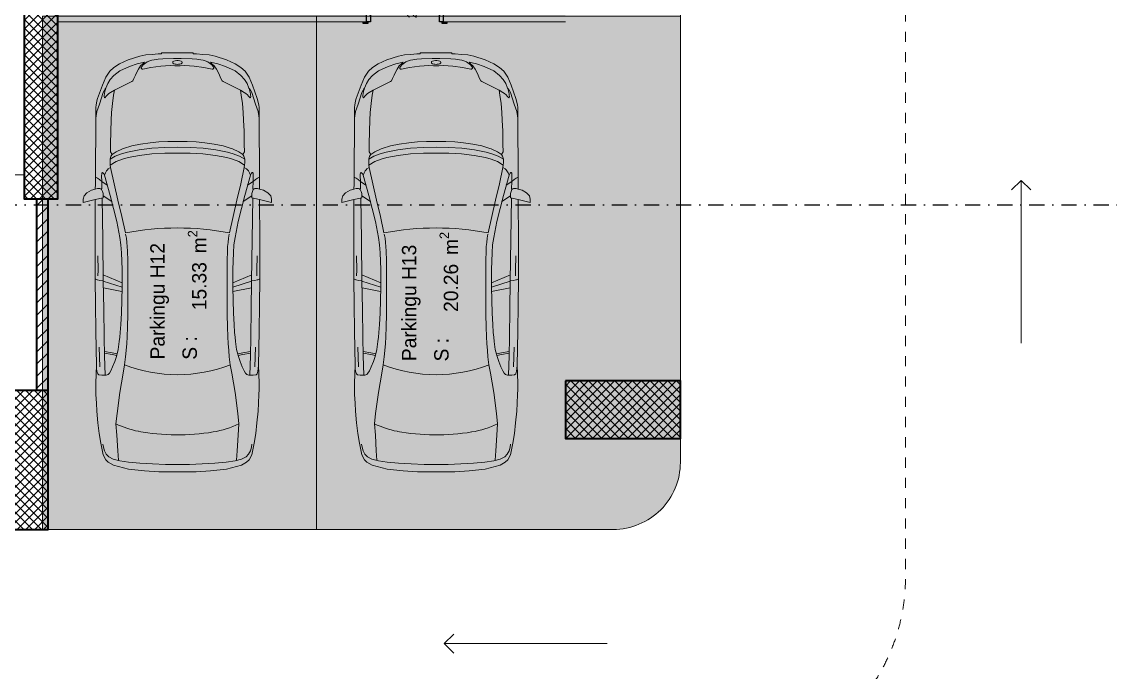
# Model space of a CAD drawing. Header units: millimetres. Extents: x 635850 to 824661, y -5878409 to -5774454.
# Drawn here: x 756214 to 767576, y -5848811 to -5842020 of the extents above; entities that cross this region are included whole.
import ezdxf
from ezdxf.enums import TextEntityAlignment as Align

# ---------------------------------------------------------------- set-up
doc = ezdxf.new("R2010")
doc.units = ezdxf.units.MM
doc.header["$MEASUREMENT"] = 0
doc.linetypes.add('Dashed', pattern=[211.666667, 105.833333, -105.833333])
doc.linetypes.add('Dot & Dashed', pattern=[335.138881, 158.75, -88.194444, 0, -88.194437])
for name, color, linetype, lineweight, true_color in [('2D Drafting - General_Pen_No__102', 7, 'Continuous', 13, 0xcccccc), ('A - Ndertesa 1 - Vija e prejes _Pen_No__48', 7, 'Continuous', 25, 0xa80f02), ('A - Ndertesa 4 - Veturat_Pen_No__102', 7, 'Continuous', 13, 0xcccccc), ('A - Ndertesa 8 - Zonat_Pen_No__94', 7, 'Continuous', 13, 0xe4ad2c), ('A - Ndertesa 8 -Muret K.Zjarrit_Pen_No__102', 7, 'Continuous', 13, 0xcccccc), ('A - Ndertesa 8 -Muret_Pen_No__88', 7, 'Continuous', 20, 0xfd4435), ('A - Ndertesa 8 -Veturat_Pen_No__102', 7, 'Continuous', 13, 0xcccccc), ('A - Situacioni_Pen_No__102', 7, 'Continuous', 13, 0xcccccc), ('ARCHICAD Door Markers_Pen_No__112', 7, 'Continuous', 13, 0xd5aaaa)]:
    doc.layers.add(name, color=color, linetype=linetype, lineweight=lineweight, true_color=true_color)
for name, color, linetype in [('A - Ndertesa 1 - Vija e prejes', 7, 'Continuous'), ('A - Ndertesa 8 - Zonat', 7, 'Continuous'), ('A - Ndertesa 8 -Muret', 7, 'Continuous'), ('A - Ndertesa 8 -Muret K.Zjarrit', 7, 'Continuous'), ('A - Ndertesa 8 -Shtyllat', 7, 'Continuous'), ('A - Situacioni', 7, 'Continuous'), ('ARCHICAD Doors', 7, 'Continuous')]:
    doc.layers.add(name, color=color, linetype=linetype)
for name, color, linetype, lineweight in [('A - Ndertesa 8 -Muret K.Zjarrit_Pen_No__101', 252, 'Continuous', 13), ('A - Ndertesa 8 -Muret_Pen_No__22', 8, 'Continuous', 35), ('A - Ndertesa 8 -Shtyllat_Pen_No__101', 252, 'Continuous', 13), ('A - Ndertesa 8 -Shtyllat_Pen_No__22', 8, 'Continuous', 35), ('A - Situacioni_Pen_No__101', 252, 'Continuous', 13), ('ARCHICAD Doors_Pen_No__101', 252, 'Continuous', 13), ('ARCHICAD Doors_Pen_No__42', 8, 'Continuous', 25), ('ARCHICAD Zone Stamps_Pen_No__101', 252, 'Continuous', 13)]:
    doc.layers.add(name, color=color, linetype=linetype, lineweight=lineweight)
doc.styles.add('GENERATED_STYLE_1', font='GOTHIC.TTF')
pattern_1 = [(45, (664183.82, -5827429.525), (-45.96194, 45.96194), []), (135, (664183.82, -5827429.525), (45.96194, 45.96194), [])]

# ---------------------------------------------------------------- blocks, each defined once
blk = doc.blocks.new('Parkingu H12__59', base_point=(757859, -5844831))
at = {"layer": 'A - Ndertesa 8 - Zonat_Pen_No__94', "linetype": 'Continuous', "lineweight": 0, "true_color": 0xffffff}
blk.add_hatch(color=7, dxfattribs=at).paths.add_polyline_path([(756429, -5841960), (756429, -5847320), (759289, -5847320), (759289, -5841960)])
at = {"layer": 'ARCHICAD Zone Stamps_Pen_No__101', "color": 252, "lineweight": 13, "insert": (757948, -5845031), "char_height": 150, "attachment_point": 1, "rotation": 90, "style": 'GENERATED_STYLE_1'}
blk.add_mtext('\\A1;{\\pql;\\pt0,5050;\\fCentury Gothic|b0|i0|c0|p34;15.33\\fCentury Gothic|b0|i0|c0|p34;\\A1{\\H.66x;\\S^  ;}\\fCentury Gothic|b0|i0|c0|p34; m\\fCentury Gothic|b0|i0|c0|p34;\\A1{\\H.66x;\\S2^  ;}}', dxfattribs=at)
at = {"layer": 'ARCHICAD Zone Stamps_Pen_No__101', "color": 252, "lineweight": 13, "style": 'GENERATED_STYLE_1'}
for tag, p in [('DUMMY_849', (757556, -5844171)), ('calculatedAreaCode', (757892, -5845548)), ('ROOM_NAME', (757556, -5845545))]:
    blk.add_attdef(tag, text='', height=150, rotation=90, dxfattribs=at).set_placement(p, align=Align.TOP_LEFT)
blk = doc.blocks.new('Parkingu H13__60', base_point=(760485, -5844849))
at = {"layer": 'A - Ndertesa 8 - Zonat_Pen_No__94', "linetype": 'Continuous', "lineweight": 0, "true_color": 0xffffff}
blk.add_hatch(color=7, dxfattribs=at).paths.add_polyline_path([(759289, -5841960), (759289, -5847320), (762389, -5847320, 0.414214), (763089, -5846620), (763089, -5841960)])
at = {"layer": 'ARCHICAD Zone Stamps_Pen_No__101', "color": 252, "lineweight": 13, "insert": (760575, -5845049), "char_height": 150, "attachment_point": 1, "rotation": 90, "style": 'GENERATED_STYLE_1'}
blk.add_mtext('\\A1;{\\pql;\\pt0,5050;\\fCentury Gothic|b0|i0|c0|p34;20.26\\fCentury Gothic|b0|i0|c0|p34;\\A1{\\H.66x;\\S^  ;}\\fCentury Gothic|b0|i0|c0|p34; m\\fCentury Gothic|b0|i0|c0|p34;\\A1{\\H.66x;\\S2^  ;}}', dxfattribs=at)
at = {"layer": 'ARCHICAD Zone Stamps_Pen_No__101', "color": 252, "lineweight": 13, "style": 'GENERATED_STYLE_1'}
for tag, p in [('DUMMY_849', (760182, -5844188)), ('calculatedAreaCode', (760519, -5845566)), ('ROOM_NAME', (760182, -5845563))]:
    blk.add_attdef(tag, text='', height=150, rotation=90, dxfattribs=at).set_placement(p, align=Align.TOP_LEFT)
blk = doc.blocks.new('Wall_284', base_point=(756489, -5843869))
at = {"layer": 'A - Ndertesa 8 -Muret_Pen_No__88', "linetype": 'Continuous', "lineweight": 20, "true_color": 0xfd4435}
h = blk.add_hatch(dxfattribs=at)
h.set_pattern_fill('Masonry_Block', color=20, style=0, pattern_type=2)
h.set_pattern_definition([(45, (664183.82, -5827429.525), (-63.63961, 63.63961), [])])
h.paths.add_polyline_path([(756369, -5845870), (756489, -5845870), (756489, -5843869), (756369, -5843869)])
at = {"layer": 'A - Ndertesa 8 -Muret_Pen_No__22', "color": 8, "linetype": 'Continuous', "lineweight": 35, "flags": 128}
for points in [[(756369, -5843869), (756369, -5845870)], [(756369, -5843869), (756489, -5843869)], [(756489, -5845870), (756489, -5843869)]]:
    blk.add_lwpolyline(points, dxfattribs=at)
blk = doc.blocks.new('Door 25_5')
at = {"layer": 'ARCHICAD Doors_Pen_No__101', "color": 252, "linetype": 'Continuous', "lineweight": 13}
for p, q in [((-400, 5), (-437, 5)), ((-400, 5), (-437, 5)), ((-400, 0), (-400, 5)), ((-400, 0), (-400, 5)), ((-400, -115), (-400, 0)), ((-400, -115), (-400, 0)), ((400, 0), (400, 5)), ((400, 0), (400, 5)), ((400, 5), (437, 5)), ((400, 5), (437, 5)), ((400, -115), (400, 0)), ((400, -115), (400, 0)), ((-400, -115), (-437, -115)), ((-400, -115), (-437, -115)), ((400, -115), (437, -115)), ((400, -115), (437, -115))]:
    blk.add_line(p, q, dxfattribs=at)
at = {"layer": 'ARCHICAD Doors_Pen_No__42', "color": 8, "linetype": 'Continuous', "lineweight": 25}
for p, q in [((-182, 498), (-154, 526)), ((344, -28), (-182, 498)), ((-154, 526), (372, 0)), ((-387, 24), (-437, 24)), ((-437, 24), (-437, 5)), ((-437, 5), (-387, 5)), ((-375, 5), (-400, 5)), ((-400, 5), (-400, 0)), ((-400, 0), (-375, 0)), ((-372, 0), (-400, 0)), ((-400, 0), (-400, -115)), ((-387, 5), (-387, 24)), ((-375, 0), (-375, 5)), ((-372, -40), (-372, 0)), ((372, 0), (344, -28)), ((400, 0), (372, 0)), ((372, 0), (372, -40)), ((400, 5), (375, 5)), ((375, 5), (375, 0)), ((375, 0), (400, 0)), ((437, 24), (387, 24)), ((387, 24), (387, 5)), ((387, 5), (437, 5)), ((400, 0), (400, 5)), ((400, -115), (400, 0)), ((437, 5), (437, 24)), ((-360, -40), (-372, -40)), ((-360, -115), (-360, -40)), ((372, -40), (360, -40)), ((360, -40), (360, -115)), ((-387, -115), (-437, -115)), ((-437, -115), (-437, -134)), ((-437, -134), (-387, -134)), ((-400, -115), (-360, -115)), ((-387, -134), (-387, -115)), ((360, -115), (400, -115)), ((437, -115), (387, -115)), ((387, -115), (387, -134)), ((387, -134), (437, -134)), ((437, -134), (437, -115))]:
    blk.add_line(p, q, dxfattribs=at)
blk.add_arc((372, 0), 744, 135, 180, dxfattribs=at)
blk = doc.blocks.new('D Marker 25_20')
at = {"layer": 'ARCHICAD Door Markers_Pen_No__112', "color": 9, "lineweight": 13, "true_color": 0xd5aaaa, "char_height": 100, "attachment_point": 7, "rotation": 90, "style": 'GENERATED_STYLE_1'}
for s, insert in [('\\A1;{\\pql;\\pt0;\\fCentury Gothic|b0|i0|c0|p34;80\\fCentury Gothic|b0|i0|c0|p34;\\A1{\\H.66x;\\S^  ;}\\fCentury Gothic|b0|i0|c0|p34;\\fCentury Gothic|b0|i0|c0|p34;}', (-47, -6)), ('\\A1;{\\pql;\\pt0;\\fCentury Gothic|b0|i0|c0|p34;215\\fCentury Gothic|b0|i0|c0|p34;\\A1{\\H.66x;\\S^  ;}\\fCentury Gothic|b0|i0|c0|p34;\\fCentury Gothic|b0|i0|c0|p34;}', (153, -84))]:
    blk.add_mtext(s, dxfattribs=dict(at, insert=insert))
blk = doc.blocks.new('Wall_309', base_point=(756489, -5842020))
at = {"layer": 'A - Ndertesa 8 -Muret K.Zjarrit_Pen_No__102', "linetype": 'Continuous', "lineweight": 0, "true_color": 0xcccccc}
for points in [[(756589, -5841900), (756589, -5842020), (759814, -5842020), (759814, -5841900)], [(760614, -5842020), (761889, -5842020), (761889, -5841900), (760614, -5841900)]]:
    blk.add_hatch(color=254, dxfattribs=at).paths.add_polyline_path(points)
at = {"layer": 'A - Ndertesa 8 -Muret K.Zjarrit_Pen_No__101', "color": 252, "linetype": 'Continuous', "lineweight": 13}
for p, q in [((759814, -5841900), (759777, -5841900)), ((759814, -5841905), (759814, -5841900)), ((759814, -5842020), (759814, -5841905)), ((760614, -5841900), (760651, -5841900)), ((760614, -5841905), (760614, -5841900)), ((760614, -5842020), (760614, -5841905)), ((759814, -5842020), (759777, -5842020)), ((760614, -5842020), (760651, -5842020))]:
    blk.add_line(p, q, dxfattribs=at)
at = {"layer": 'A - Ndertesa 8 -Muret K.Zjarrit_Pen_No__101', "color": 252, "linetype": 'Continuous', "lineweight": 13, "flags": 128}
for points in [[(759494, -5841900), (756589, -5841900)], [(759814, -5841900), (759614, -5841900)], [(761889, -5841900), (760614, -5841900)], [(756589, -5842020), (759814, -5842020)], [(760614, -5842020), (761889, -5842020)]]:
    blk.add_lwpolyline(points, dxfattribs=at)
at = {"layer": 'ARCHICAD Door Markers_Pen_No__112', "color": 9, "lineweight": 13, "true_color": 0xd5aaaa}
blk.add_blockref('D Marker 25_20', (760214, -5841900), dxfattribs=at)
at = {"layer": 'ARCHICAD Doors', "color": 21, "linetype": 'Continuous', "lineweight": 18, "true_color": 0xff9955, "xscale": -1, "zscale": 1000}
blk.add_blockref('Door 25_5', (760214, -5841905), dxfattribs=at)
blk = doc.blocks.new('Column_319', base_point=(756414, -5842219))
at = {"layer": 'A - Ndertesa 8 -Shtyllat_Pen_No__101', "linetype": 'Continuous', "lineweight": 13}
h = blk.add_hatch(dxfattribs=at)
h.set_pattern_fill('Concrete_Block', color=252, style=0, pattern_type=2)
h.set_pattern_definition(pattern_1)
h.paths.add_polyline_path([(756589, -5840569), (756239, -5840569), (756239, -5843869), (756589, -5843869)])
at = {"layer": 'A - Ndertesa 8 -Shtyllat_Pen_No__22', "color": 8, "linetype": 'Continuous', "lineweight": 35, "flags": 128}
blk.add_lwpolyline([(756589, -5840569), (756239, -5840569), (756239, -5843869), (756589, -5843869)], close=True, dxfattribs=at)
blk = doc.blocks.new('Column_322', base_point=(756289, -5846595))
at = {"layer": 'A - Ndertesa 8 -Shtyllat_Pen_No__101', "linetype": 'Continuous', "lineweight": 13}
h = blk.add_hatch(dxfattribs=at)
h.set_pattern_fill('Concrete_Block', color=252, style=0, pattern_type=2)
h.set_pattern_definition(pattern_1)
h.paths.add_polyline_path([(756089, -5847320), (756489, -5847320), (756489, -5845870), (756089, -5845870)])
at = {"layer": 'A - Ndertesa 8 -Shtyllat_Pen_No__22', "color": 8, "linetype": 'Continuous', "lineweight": 35, "flags": 128}
blk.add_lwpolyline([(756089, -5847320), (756489, -5847320), (756489, -5845870), (756089, -5845870)], close=True, dxfattribs=at)
blk = doc.blocks.new('Column_327', base_point=(762489, -5846070))
at = {"layer": 'A - Ndertesa 8 -Shtyllat_Pen_No__101', "linetype": 'Continuous', "lineweight": 13}
h = blk.add_hatch(dxfattribs=at)
h.set_pattern_fill('Concrete_Block', color=252, style=0, pattern_type=2)
h.set_pattern_definition(pattern_1)
h.paths.add_polyline_path([(761889, -5845770), (761889, -5846370), (763089, -5846370), (763089, -5845770)])
at = {"layer": 'A - Ndertesa 8 -Shtyllat_Pen_No__22', "color": 8, "linetype": 'Continuous', "lineweight": 35, "flags": 128}
blk.add_lwpolyline([(761889, -5845770), (761889, -5846370), (763089, -5846370), (763089, -5845770)], close=True, dxfattribs=at)
blk = doc.blocks.new('Car 05 25_3')
at = {"layer": 'A - Ndertesa 4 - Veturat_Pen_No__102', "color": 254, "linetype": 'Continuous', "lineweight": 13, "true_color": 0xcccccc}
for p, q in [((125, 791), (129, 820)), ((129, 820), (139, 832)), ((139, 832), (165, 840)), ((165, 840), (195, 844)), ((195, 844), (231, 846)), ((211, 809), (418, 816)), ((1115, 809), (1109, 774)), ((1120, 833), (1115, 809)), ((1121, 838), (1120, 836)), ((1120, 836), (1120, 833)), ((1130, 859), (1121, 838)), ((1163, 830), (1220, 829)), ((1220, 829), (1370, 831)), ((1958, 858), (1977, 777)), ((2063, 792), (2070, 800)), ((2075, 836), (2068, 858)), ((2070, 800), (2075, 809)), ((2075, 809), (2075, 836)), ((2148, 790), (2167, 814)), ((2167, 814), (2182, 834)), ((2182, 834), (2193, 856)), ((2808, 853), (2877, 843)), ((2877, 843), (2954, 814)), ((2904, 833), (2905, 833)), ((2954, 814), (3076, 775)), ((-729, 716), (-751, 670)), ((-701, 743), (-729, 716)), ((-665, 761), (-701, 743)), ((-627, 772), (-665, 761)), ((-595, 778), (-627, 772)), ((126, 744), (125, 791)), ((327, 762), (125, 756)), ((132, 723), (126, 744)), ((147, 711), (132, 723)), ((171, 697), (147, 711)), ((213, 677), (171, 697)), ((522, 765), (327, 762)), ((339, 683), (330, 634)), ((355, 762), (339, 683)), ((357, 683), (347, 629)), ((373, 763), (357, 683)), ((814, 769), (522, 765)), ((1109, 774), (814, 769)), ((1036, 773), (997, 579)), ((1042, 578), (1108, 774)), ((1173, 775), (1090, 578)), ((1109, 774), (1538, 780)), ((1538, 780), (1975, 786)), ((2000, 702), (1730, 634)), ((1939, 686), (1996, 777)), ((1977, 777), (2020, 777)), ((2000, 702), (2214, 763)), ((2020, 777), (2044, 783)), ((2044, 783), (2063, 792)), ((2069, 788), (2065, 794)), ((2069, 788), (2148, 790)), ((2107, 732), (2148, 790)), ((2122, 660), (2294, 698)), ((2148, 790), (2206, 792)), ((2206, 792), (2227, 791)), ((2227, 770), (2214, 763)), ((2214, 763), (2238, 752)), ((2227, 791), (2233, 790)), ((2234, 774), (2227, 770)), ((2233, 790), (2238, 787)), ((2238, 777), (2234, 774)), ((2241, 784), (2238, 787)), ((2238, 777), (2241, 781)), ((2238, 752), (2259, 740)), ((2241, 781), (2241, 784)), ((2259, 740), (2269, 731)), ((2269, 731), (2279, 722)), ((2279, 722), (2294, 698)), ((2294, 698), (2317, 701)), ((2294, 698), (2294, 698)), ((2317, 701), (2346, 703)), ((2355, 640), (2317, 701)), ((2346, 703), (2379, 702)), ((2410, 649), (2379, 702)), ((2379, 702), (2411, 694)), ((2411, 694), (2411, 694)), ((2429, 682), (2411, 694)), ((2429, 682), (2457, 700)), ((2457, 700), (2535, 698)), ((2535, 698), (2535, 698)), ((2535, 698), (2673, 696)), ((2673, 696), (2787, 691)), ((2787, 691), (2868, 687)), ((2868, 687), (2960, 679)), ((2960, 679), (2868, 687)), ((3022, 758), (3024, 762)), ((3024, 754), (3022, 758)), ((3024, 762), (3035, 765)), ((3038, 743), (3024, 754)), ((3035, 765), (3047, 764)), ((3051, 731), (3038, 743)), ((3047, 764), (3061, 763)), ((3065, 715), (3051, 731)), ((3061, 763), (3090, 757)), ((3077, 698), (3065, 715)), ((3100, 763), (3076, 775)), ((3100, 657), (3077, 698)), ((3090, 757), (3108, 751)), ((3114, 753), (3100, 763)), ((3108, 751), (3123, 746)), ((3123, 746), (3114, 753)), ((3170, 727), (3123, 746)), ((3212, 701), (3170, 727)), ((3254, 663), (3212, 701)), ((-768, 602), (-783, 510)), ((-768, 602), (-751, 670)), ((-764, 617), (-666, 624)), ((-666, 624), (-501, 634)), ((-501, 634), (-383, 642)), ((-383, 642), (-274, 631)), ((-274, 631), (-56, 601)), ((-56, 601), (146, 567)), ((266, 655), (213, 677)), ((319, 636), (266, 655)), ((393, 618), (319, 636)), ((475, 607), (393, 618)), ((521, 602), (475, 607)), ((570, 597), (521, 602)), ((653, 591), (570, 597)), ((773, 585), (653, 591)), ((907, 580), (773, 585)), ((1042, 578), (907, 580)), ((1228, 578), (1042, 578)), ((1316, 580), (1228, 578)), ((1403, 584), (1316, 580)), ((1484, 590), (1403, 584)), ((1562, 601), (1484, 590)), ((1730, 634), (1562, 601)), ((1611, 544), (1780, 582)), ((1780, 582), (1953, 621)), ((1953, 621), (2122, 660)), ((2380, 575), (2355, 640)), ((2397, 514), (2380, 575)), ((2436, 583), (2410, 649)), ((2429, 682), (2429, 682)), ((2429, 682), (2457, 640)), ((2454, 522), (2436, 583)), ((2457, 640), (2487, 574)), ((2487, 574), (2492, 562)), ((2960, 679), (3047, 666)), ((3047, 666), (3100, 657)), ((3153, 554), (3100, 657)), ((3302, 603), (3254, 663)), ((3302, 603), (3346, 501)), ((-783, 510), (-795, 391)), ((146, 567), (233, 552)), ((233, 552), (315, 541)), ((315, 541), (384, 535)), ((384, 535), (454, 530)), ((454, 530), (526, 526)), ((526, 526), (628, 522)), ((628, 522), (757, 518)), ((757, 518), (1323, 518)), ((1323, 518), (1420, 522)), ((1420, 522), (1467, 524)), ((1467, 524), (1511, 528)), ((1511, 528), (1554, 533)), ((1554, 533), (1597, 541)), ((1597, 541), (1597, 541)), ((2419, 396), (2397, 514)), ((2478, 401), (2454, 522)), ((2492, 562), (2518, 477)), ((2518, 477), (2538, 384)), ((3190, 476), (3153, 554)), ((3199, 467), (3190, 476)), ((3221, 454), (3199, 467)), ((3346, 501), (3374, 420)), ((-795, 391), (-802, 259)), ((2434, 266), (2419, 396)), ((2494, 269), (2478, 401)), ((2538, 384), (2551, 286)), ((3256, 439), (3221, 454)), ((3288, 425), (3256, 439)), ((3319, 408), (3288, 425)), ((3353, 384), (3319, 408)), ((3325, 377), (3321, 370)), ((3321, 370), (3321, 362)), ((3321, 362), (3338, 277)), ((3328, 380), (3325, 377)), ((3338, 379), (3328, 380)), ((3364, 358), (3338, 379)), ((3377, 360), (3353, 384)), ((3397, 316), (3364, 358)), ((3391, 344), (3374, 420)), ((3391, 344), (3377, 360)), ((-802, 259), (-807, 125)), ((2442, 132), (2434, 266)), ((2503, 133), (2494, 269)), ((2551, 286), (2560, 194)), ((3338, 277), (3352, 173)), ((3408, 289), (3397, 316)), ((3408, 289), (3414, 267)), ((3414, 267), (3418, 243)), ((3418, 243), (3424, 201)), ((-807, 125), (-808, 0)), ((2444, 0), (2442, 132)), ((2506, 0), (2503, 133)), ((2560, 194), (2564, 101)), ((3352, 173), (3358, 76)), ((3424, 201), (3428, 152)), ((3432, 40), (3428, 152)), ((-807, -125), (-808, 0)), ((2444, 0), (2442, -132)), ((2564, 101), (2566, 0)), ((2564, -101), (2566, 0)), ((3354, 28), (3358, 76)), ((3354, 28), (3354, -1)), ((3354, -28), (3354, 1)), ((3371, 12), (3370, -1)), ((3371, -12), (3370, 1)), ((3372, 24), (3371, 12)), ((3376, 39), (3372, 24)), ((3382, 47), (3376, 39)), ((3386, 48), (3382, 47)), ((3386, 48), (3394, 48)), ((3399, 47), (3394, 48)), ((3404, 39), (3399, 47)), ((3404, 39), (3408, 24)), ((3408, 24), (3410, 8)), ((3410, 8), (3410, 0)), ((3432, 57), (3432, 57)), ((3432, 0), (3432, 40)), ((3432, 0), (3432, -40)), ((2506, 0), (2503, -133)), ((2560, -194), (2564, -101)), ((3352, -173), (3358, -76)), ((3354, -28), (3358, -76)), ((3372, -24), (3371, -12)), ((3376, -39), (3372, -24)), ((3382, -47), (3376, -39)), ((3386, -48), (3382, -47)), ((3386, -48), (3394, -48)), ((3399, -47), (3394, -48)), ((3404, -39), (3399, -47)), ((3404, -39), (3408, -24)), ((3408, -24), (3410, -8)), ((3410, -8), (3410, 0)), ((3432, -40), (3428, -152)), ((3432, -57), (3432, -57)), ((-802, -259), (-807, -125)), ((2442, -132), (2434, -266)), ((2503, -133), (2494, -269)), ((2551, -286), (2560, -194)), ((3338, -277), (3352, -173)), ((3418, -243), (3424, -201)), ((3424, -201), (3428, -152)), ((-795, -391), (-802, -259)), ((2434, -266), (2419, -396)), ((2494, -269), (2478, -401)), ((2538, -384), (2551, -286)), ((3321, -362), (3338, -277)), ((3397, -316), (3364, -358)), ((3408, -289), (3397, -316)), ((3408, -289), (3414, -267)), ((3414, -267), (3418, -243)), ((-783, -510), (-795, -391)), ((2419, -396), (2397, -514)), ((2478, -401), (2454, -522)), ((2518, -477), (2538, -384)), ((3221, -454), (3199, -467)), ((3256, -439), (3221, -454)), ((3288, -425), (3256, -439)), ((3319, -408), (3288, -425)), ((3353, -384), (3319, -408)), ((3321, -370), (3321, -362)), ((3325, -377), (3321, -370)), ((3328, -380), (3325, -377)), ((3338, -379), (3328, -380)), ((3364, -358), (3338, -379)), ((3346, -501), (3374, -420)), ((3377, -360), (3353, -384)), ((3391, -344), (3374, -420)), ((3391, -344), (3377, -360)), ((-768, -602), (-783, -510)), ((-56, -601), (146, -567)), ((146, -567), (233, -552)), ((233, -552), (315, -541)), ((315, -541), (384, -535)), ((384, -535), (454, -530)), ((454, -530), (526, -526)), ((526, -526), (628, -522)), ((628, -522), (757, -518)), ((757, -518), (1323, -518)), ((1323, -518), (1420, -522)), ((1420, -522), (1467, -524)), ((1467, -524), (1511, -528)), ((1511, -528), (1554, -533)), ((1554, -533), (1597, -541)), ((1597, -541), (1597, -541)), ((1611, -544), (1780, -582)), ((2397, -514), (2380, -575)), ((2454, -522), (2436, -583)), ((2487, -574), (2492, -562)), ((2492, -562), (2518, -477)), ((3153, -554), (3100, -657)), ((3190, -476), (3153, -554)), ((3199, -467), (3190, -476)), ((3302, -603), (3346, -501)), ((-768, -602), (-751, -670)), ((-764, -617), (-666, -624)), ((-729, -716), (-751, -670)), ((-666, -624), (-501, -634)), ((-501, -634), (-383, -642)), ((-383, -642), (-274, -631)), ((-274, -631), (-56, -601)), ((213, -677), (171, -697)), ((266, -655), (213, -677)), ((319, -636), (266, -655)), ((393, -618), (319, -636)), ((339, -683), (330, -634)), ((357, -683), (347, -629)), ((475, -607), (393, -618)), ((521, -602), (475, -607)), ((570, -597), (521, -602)), ((653, -591), (570, -597)), ((773, -585), (653, -591)), ((907, -580), (773, -585)), ((1042, -578), (907, -580)), ((1036, -773), (997, -579)), ((1042, -578), (1108, -774)), ((1228, -578), (1042, -578)), ((1173, -775), (1090, -578)), ((1316, -580), (1228, -578)), ((1403, -584), (1316, -580)), ((1484, -590), (1403, -584)), ((1562, -601), (1484, -590)), ((1730, -634), (1562, -601)), ((2000, -702), (1730, -634)), ((1780, -582), (1953, -621)), ((1953, -621), (2122, -660)), ((2122, -660), (2294, -698)), ((2355, -640), (2317, -701)), ((2380, -575), (2355, -640)), ((2410, -649), (2379, -702)), ((2436, -583), (2410, -649)), ((2429, -682), (2411, -694)), ((2429, -682), (2457, -640)), ((2429, -682), (2429, -682)), ((2429, -682), (2457, -700)), ((2457, -640), (2487, -574)), ((2868, -687), (2960, -679)), ((2960, -679), (2868, -687)), ((2960, -679), (3047, -666)), ((3047, -666), (3100, -657)), ((3100, -657), (3077, -698)), ((3254, -663), (3212, -701)), ((3302, -603), (3254, -663)), ((-701, -743), (-729, -716)), ((-665, -761), (-701, -743)), ((-627, -772), (-665, -761)), ((-595, -778), (-627, -772)), ((126, -744), (125, -791)), ((327, -762), (125, -756)), ((125, -791), (129, -820)), ((132, -723), (126, -744)), ((147, -711), (132, -723)), ((171, -697), (147, -711)), ((522, -765), (327, -762)), ((355, -762), (339, -683)), ((373, -763), (357, -683)), ((814, -769), (522, -765)), ((1109, -774), (814, -769)), ((1109, -774), (1538, -780)), ((1115, -809), (1109, -774)), ((1538, -780), (1975, -786)), ((1939, -686), (1996, -777)), ((1958, -858), (1977, -777)), ((1977, -777), (2020, -777)), ((2000, -702), (2214, -763)), ((2020, -777), (2044, -783)), ((2044, -783), (2063, -792)), ((2063, -792), (2070, -800)), ((2069, -788), (2065, -794)), ((2069, -788), (2148, -790)), ((2107, -732), (2148, -790)), ((2148, -790), (2167, -814)), ((2148, -790), (2206, -792)), ((2206, -792), (2227, -791)), ((2214, -763), (2238, -752)), ((2227, -770), (2214, -763)), ((2234, -774), (2227, -770)), ((2227, -791), (2233, -790)), ((2233, -790), (2238, -787)), ((2238, -777), (2234, -774)), ((2238, -752), (2259, -740)), ((2238, -777), (2241, -781)), ((2241, -784), (2238, -787)), ((2241, -781), (2241, -784)), ((2259, -740), (2269, -731)), ((2269, -731), (2279, -722)), ((2279, -722), (2294, -698)), ((2294, -698), (2317, -701)), ((2294, -698), (2294, -698)), ((2317, -701), (2346, -703)), ((2346, -703), (2379, -702)), ((2379, -702), (2411, -694)), ((2411, -694), (2411, -694)), ((2457, -700), (2535, -698)), ((2535, -698), (2673, -696)), ((2535, -698), (2535, -698)), ((2673, -696), (2787, -691)), ((2787, -691), (2868, -687)), ((2954, -814), (3076, -775)), ((3024, -754), (3022, -758)), ((3022, -758), (3024, -762)), ((3038, -743), (3024, -754)), ((3024, -762), (3035, -765)), ((3035, -765), (3047, -764)), ((3051, -731), (3038, -743)), ((3047, -764), (3061, -763)), ((3065, -715), (3051, -731)), ((3061, -763), (3090, -757)), ((3077, -698), (3065, -715)), ((3100, -763), (3076, -775)), ((3090, -757), (3108, -751)), ((3114, -753), (3100, -763)), ((3108, -751), (3123, -746)), ((3123, -746), (3114, -753)), ((3170, -727), (3123, -746)), ((3212, -701), (3170, -727)), ((129, -820), (139, -832)), ((139, -832), (165, -840)), ((165, -840), (195, -844)), ((195, -844), (231, -846)), ((211, -809), (418, -816)), ((1120, -833), (1115, -809)), ((1120, -836), (1120, -833)), ((1121, -838), (1120, -836)), ((1130, -859), (1121, -838)), ((1163, -830), (1220, -829)), ((1220, -829), (1370, -831)), ((2075, -836), (2068, -858)), ((2070, -800), (2075, -809)), ((2075, -809), (2075, -836)), ((2167, -814), (2182, -834)), ((2182, -834), (2193, -856)), ((2808, -853), (2877, -843)), ((2877, -843), (2954, -814))]:
    blk.add_line(p, q, dxfattribs=at)
at = {"layer": 'A - Ndertesa 4 - Veturat_Pen_No__102', "color": 254, "linetype": 'Continuous', "lineweight": 13, "true_color": 0xcccccc, "flags": 128}
blk.add_lwpolyline([(-483, -817), (-372, -830), (-252, -841), (-168, -845), (-78, -851), (-24, -852), (40, -852), (231, -846), (400, -848), (591, -852), (857, -856), (1130, -859), (1536, -860), (1958, -858), (1929, -983), (1961, -983), (1997, -975), (2027, -945), (2055, -898), (2068, -858), (2120, -857), (2193, -856), (2808, -853), (2856, -853), (2891, -853), (2923, -852), (2945, -849), (2990, -840), (3014, -833), (3154, -783), (3236, -748), (3269, -728), (3299, -706), (3337, -663), (3374, -604), (3418, -513), (3457, -393), (3468, -331), (3474, -264), (3478, -200), (3479, -165), (3490, -165), (3490, 165), (3479, 165), (3478, 200), (3474, 264), (3468, 331), (3457, 393), (3418, 513), (3374, 604), (3337, 663), (3299, 706), (3269, 728), (3236, 748), (3154, 783), (3014, 833), (2990, 840), (2945, 849), (2923, 852), (2891, 853), (2856, 853), (2808, 853), (2193, 856), (2120, 857), (2068, 858), (2055, 898), (2027, 945), (1997, 975), (1961, 983), (1929, 983), (1958, 858), (1536, 860), (1130, 859), (857, 856), (591, 852), (400, 848), (231, 846), (40, 852), (-24, 852), (-78, 851), (-168, 845), (-252, 841), (-372, 830), (-483, 817), (-585, 801), (-706, 776), (-758, 747), (-785, 722), (-815, 668), (-855, 511), (-875, 345), (-883, 195), (-885, 0), (-883, -195), (-875, -345), (-855, -511), (-815, -668), (-785, -722), (-758, -747), (-706, -776), (-585, -801)], close=True, dxfattribs=at)
at = {"layer": 'A - Ndertesa 4 - Veturat_Pen_No__102', "color": 254, "linetype": 'Continuous', "lineweight": 13, "true_color": 0xcccccc}
for centre, radius, start, end in [((493, 218), 973, 154.1545, 170.9117), ((1650, 0), 1520, 158.6992, 201.3008), ((-1245, 0), 2907, 349.2142, 10.7858), ((1856, -2), 2354, 170.8804, 189.9223), ((493, -218), 973, 191.2305, 205.8455)]:
    blk.add_arc(centre, radius, start, end, dxfattribs=at)
blk = doc.blocks.new('Polyline_29', base_point=(766646, -5843676))
at = {"layer": 'A - Situacioni_Pen_No__101', "color": 252, "linetype": 'Continuous', "lineweight": 13}
for q in [(766546, -5843776), (766746, -5843776)]:
    blk.add_line((766646, -5843676), q, dxfattribs=at)
at = {"layer": 'A - Situacioni_Pen_No__102', "color": 254, "linetype": 'Continuous', "lineweight": 13, "true_color": 0xcccccc, "flags": 128}
blk.add_lwpolyline([(766646, -5843676), (766646, -5845376)], dxfattribs=at)
blk = doc.blocks.new('Polyline_33', base_point=(760624, -5848512))
at = {"layer": 'A - Situacioni_Pen_No__101', "color": 252, "linetype": 'Continuous', "lineweight": 13}
for q in [(760724, -5848412), (760724, -5848612)]:
    blk.add_line((760624, -5848512), q, dxfattribs=at)
at = {"layer": 'A - Situacioni_Pen_No__102', "color": 254, "linetype": 'Continuous', "lineweight": 13, "true_color": 0xcccccc, "flags": 128}
blk.add_lwpolyline([(760624, -5848512), (762324, -5848512)], dxfattribs=at)
blk = doc.blocks.new('Cutting Plane_4', base_point=(738757, -5843933))
at = {"layer": 'A - Ndertesa 1 - Vija e prejes _Pen_No__48', "color": 14, "linetype": 'Dot & Dashed', "lineweight": 25, "true_color": 0xa80f02}
blk.add_line((738907, -5843933), (780577, -5843933), dxfattribs=at)

msp = doc.modelspace()

# ---------------------------------------------------------------- linework, layer by layer
at = {"layer": '2D Drafting - General_Pen_No__102', "color": 254, "linetype": 'Continuous', "lineweight": 13, "true_color": 0xcccccc, "flags": 128}
msp.add_lwpolyline([(756239, -5843619), (752589, -5843619)], dxfattribs=at)
at = {"layer": 'A - Ndertesa 8 - Zonat', "color": 7, "linetype": 'Continuous', "lineweight": 0, "true_color": 0xffffff, "flags": 128}
msp.add_lwpolyline([(756429, -5841959.9), (756429, -5847319.8), (759289.1, -5847319.8), (759289.1, -5841959.9)], close=True, dxfattribs=at)
msp.add_lwpolyline([(759289.1, -5841959.9), (759289.1, -5847319.8), (762389, -5847319.8, 0.4142136), (763089, -5846619.8), (763089, -5841959.9)], format="xyb", close=True, dxfattribs=at)
at = {"layer": 'A - Situacioni_Pen_No__102', "color": 254, "linetype": 'Dashed', "lineweight": 13, "true_color": 0xcccccc, "flags": 128}
msp.add_lwpolyline([(749089.8, -5832340.4), (752211, -5832019.9), (763439, -5832019.9, -0.4142137), (765439, -5834019.9), (765439, -5847819.8, -0.4142136), (763439, -5849819.8), (753538.2, -5849819.8)], format="xyb", dxfattribs=at)
at = {"layer": 'A - Situacioni_Pen_No__102', "color": 254, "linetype": 'Continuous', "lineweight": 13, "true_color": 0xcccccc, "flags": 128}
msp.add_lwpolyline([(749089.8, -5834853.6), (752339, -5834519.9), (762689, -5834519.9, -0.4142137), (763089, -5834919.9), (763089, -5846619.8, -0.4142136), (762389, -5847319.8), (749089.8, -5847319.8)], format="xyb", dxfattribs=at)
msp.add_lwpolyline([(759289.1, -5847319.8), (759289.1, -5842019.9)], dxfattribs=at)

# ---------------------------------------------------------------- block references
at = {"layer": 'A - Ndertesa 1 - Vija e prejes', "color": 14, "lineweight": 25, "true_color": 0xa80f02}
msp.add_blockref('Cutting Plane_4', (738756.6, -5843932.8), dxfattribs=at)
at = {"layer": 'A - Ndertesa 8 - Zonat', "color": 252, "linetype": 'Continuous', "lineweight": 13}
for name, p, values in [('Parkingu H12__59', (757858.8, -5844831.3), {'ROOM_NAME': 'Parkingu H12', 'calculatedAreaCode': 'S : '}), ('Parkingu H13__60', (760485.2, -5844849.1), {'ROOM_NAME': 'Parkingu H13', 'calculatedAreaCode': 'S : '})]:
    msp.add_blockref(name, p, dxfattribs=at).add_auto_attribs(values)
at = {"layer": 'A - Ndertesa 8 -Muret', "color": 8, "lineweight": 35}
msp.add_blockref('Wall_284', (756489, -5843869), dxfattribs=at)
at = {"layer": 'A - Ndertesa 8 -Muret K.Zjarrit', "color": 252, "lineweight": 13}
msp.add_blockref('Wall_309', (756489, -5842019.9), dxfattribs=at)
at = {"layer": 'A - Ndertesa 8 -Shtyllat', "color": 8, "lineweight": 35}
for name, p in [('Column_319', (756414, -5842219)), ('Column_327', (762489, -5846069.9)), ('Column_322', (756289.1, -5846594.9))]:
    msp.add_blockref(name, p, dxfattribs=at)
at = {"layer": 'A - Ndertesa 8 -Veturat_Pen_No__102', "color": 254, "linetype": 'Continuous', "lineweight": 13, "true_color": 0xcccccc, "xscale": -1, "zscale": 1000, "rotation": 270}
for p in [(757839.1, -5845834.4), (760539.1, -5845834.4)]:
    msp.add_blockref('Car 05 25_3', p, dxfattribs=at)
at = {"layer": 'A - Situacioni', "color": 254, "linetype": 'Continuous', "lineweight": 13, "true_color": 0xcccccc}
for name, p in [('Polyline_29', (766646.4, -5843675.8)), ('Polyline_33', (760624.1, -5848512))]:
    msp.add_blockref(name, p, dxfattribs=at)

doc.saveas('drawing.dxf')
